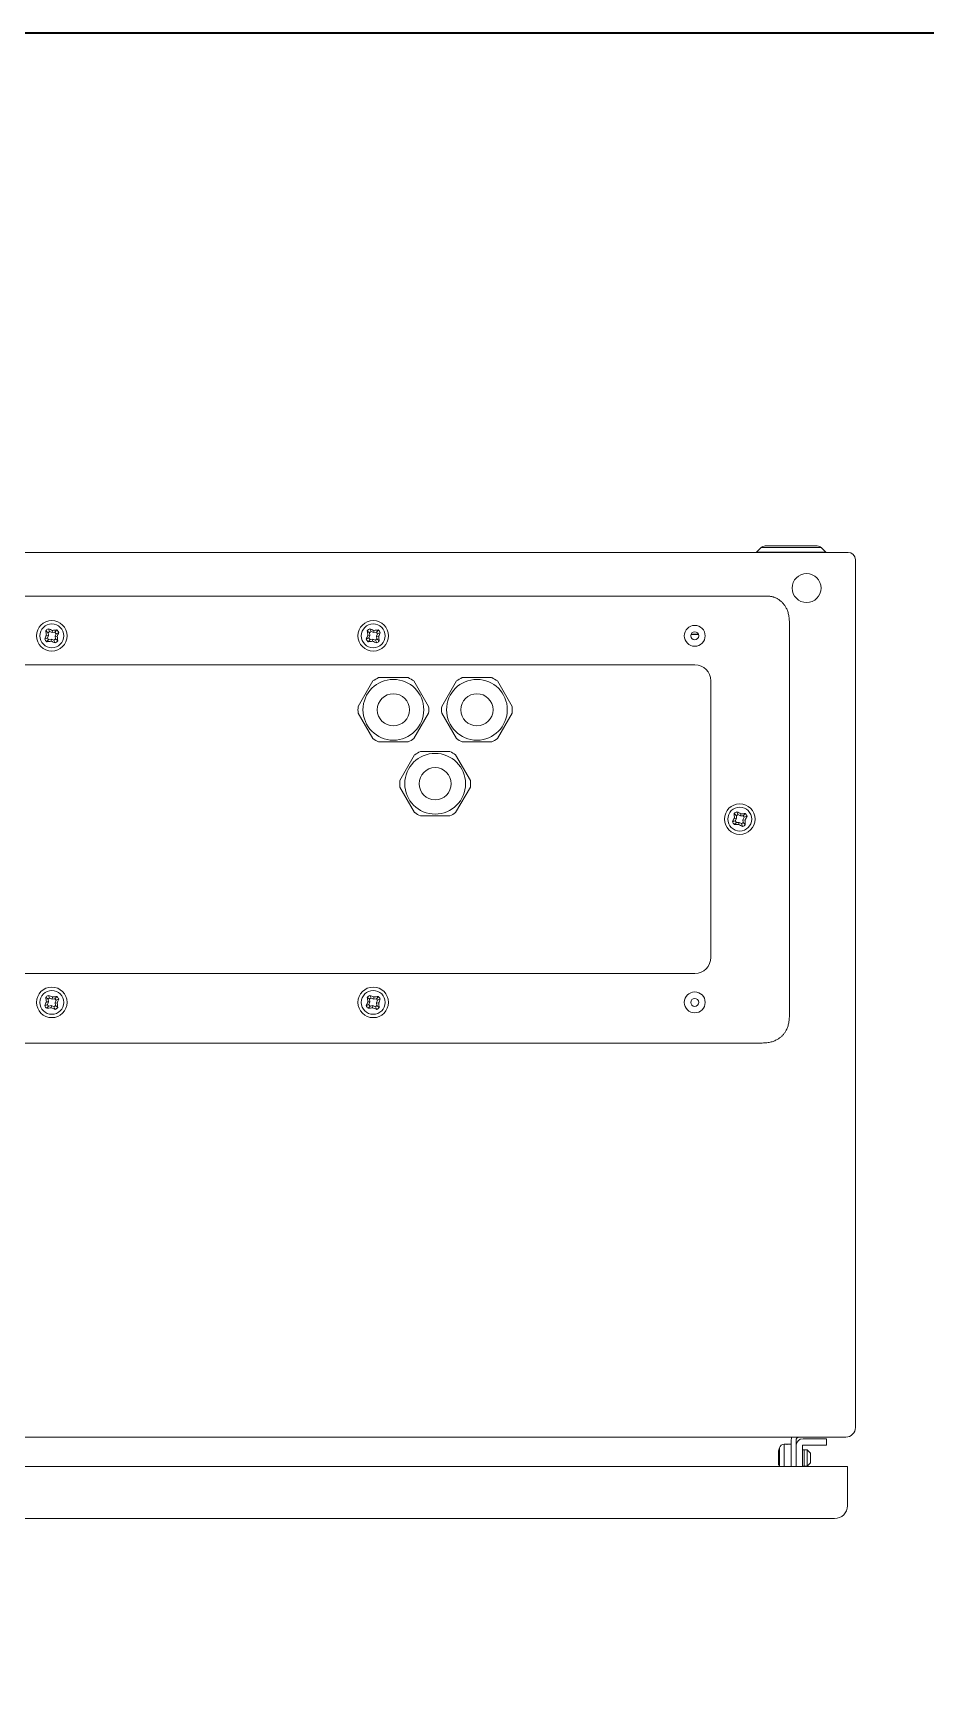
# Model space of a CAD drawing. Header units: millimetres. Extents: x 0 to 4000, y 0 to 2720.
# Drawn here: x 2794 to 3072, y 2202 to 2720 of the extents above; entities that cross this region are included whole.
import ezdxf
from ezdxf.enums import TextEntityAlignment as Align

# ---------------------------------------------------------------- set-up
doc = ezdxf.new("R2010")
doc.units = ezdxf.units.MM
for name, color, linetype, lineweight in [('EPLAN201', 73, 'Continuous', 5), ('EPLAN451', 73, 'Continuous', 5), ('EPLAN452', 73, 'Continuous', 5), ('KASTEN', 1, 'Continuous', 0), ('KASTMACRO-DETAIL', 1, 'Continuous', 0)]:
    doc.layers.add(name, color=color, linetype=linetype, lineweight=lineweight)
doc.styles.add('Tahoma', font='')
doc.styles.get('Tahoma').set_extended_font_data('Tahoma')

# ---------------------------------------------------------------- blocks, each defined once
blk = doc.blocks.new('EPLFRAME')
at = {"layer": 'EPLAN201', "linetype": 'Continuous', "lineweight": 35, "ltscale": 4}
blk.add_lwpolyline([(0, 0), (4000, 0), (4000, 2720), (0, 2720)], close=True, dxfattribs=at)
at = {"layer": 'EPLAN451', "color": 73, "style": 'Tahoma'}
for tag, p in [('14_10011', (927, 160)), ('14_10015', (927, 110)), ('14_10014', (927, 60)), ('14_10031', (2460, 60)), ('14_10156[1]', (3360, 58.28)), ('14_10000', (927, 10)), ('14_10027', (3475, 10))]:
    blk.add_attdef(tag, p, '', height=22.57, dxfattribs=at)
blk.add_attdef('14_10013', text='', height=22.57, dxfattribs=at).set_placement((2245, 10), align=Align.RIGHT)
at = {"layer": 'EPLAN452', "color": 73, "style": 'Tahoma'}
for tag, p, height in [('4_11011', (2530, 160), 22.57), ('4_11901[1]', (2497, 110), 22.57), ('4_11020', (2890, 60), 22.57), ('4_11042', (3850, 10), 31.61)]:
    blk.add_attdef(tag, p, '', height=height, dxfattribs=at)

msp = doc.modelspace()

# ---------------------------------------------------------------- linework, layer by layer
at = {"layer": 'KASTEN', "linetype": 'Continuous', "lineweight": 0, "ltscale": 20}
for p, q in [((3018.99, 2558.63), (3020.43, 2560.07)), ((3018.99, 2558.63), (3040.51, 2558.63)), ((3039.07, 2560.07), (3020.43, 2560.07)), ((3021.63, 2560.57), (3037.87, 2560.57)), ((3039.07, 2560.07), (3040.51, 2558.63))]:
    msp.add_line(p, q, dxfattribs=at)
at = {"layer": 'KASTEN', "color": 1, "linetype": 'Continuous'}
for p, q in [((1852.06, 2558.57), (3047.45, 2558.57)), ((3049.75, 2556.27), (3049.75, 2286.42)), ((2476.75, 2544.94), (3022.77, 2544.94)), ((3029.22, 2536.79), (3029.22, 2414.45)), ((2999.76, 2523.62), (2499.76, 2523.62)), ((3004.76, 2432.62), (3004.76, 2518.62)), ((2499.76, 2427.62), (2999.76, 2427.62)), ((3020.73, 2405.96), (2478.79, 2405.96)), ((3046.75, 2283.42), (1852.76, 2283.42)), ((3026.07, 2274.19), (3026.07, 2280.07)), ((3028.25, 2281.18), (3027.52, 2281.18)), ((3027.52, 2274.29), (3027.52, 2281.18)), ((3028.35, 2281.17), (3028.25, 2281.18)), ((3028.52, 2281.18), (3028.35, 2281.17)), ((3029.25, 2281.18), (3028.52, 2281.18)), ((3029.65, 2281.18), (3028.85, 2281.18)), ((3029.75, 2282.42), (3029.75, 2274.29)), ((3031.25, 2282.42), (3031.25, 2274.29)), ((3033.25, 2280.73), (3033.25, 2274.29)), ((3034.75, 2279.43), (3033.25, 2279.43)), ((3033.75, 2279.43), (3033.25, 2279.43)), ((3033.45, 2282.93), (3040.75, 2282.93)), ((3040.75, 2280.93), (3033.45, 2280.93)), ((3033.75, 2274.75), (3033.75, 2279.43)), ((3035.75, 2278.43), (3034.75, 2279.43)), ((3034.75, 2274.43), (3034.75, 2279.43)), ((3040.75, 2282.93), (3040.75, 2280.93)), ((3047.25, 2274.29), (1852.26, 2274.29)), ((3025.84, 2278.49), (3025.77, 2278.5)), ((3025.81, 2278.42), (3025.77, 2278.42)), ((3025.77, 2277.53), (3025.77, 2277.53)), ((3025.77, 2277.52), (3025.77, 2277.52)), ((3025.77, 2277.5), (3025.77, 2277.5)), ((3025.85, 2277.39), (3025.77, 2277.39)), ((3025.78, 2276.3), (3025.77, 2276.3)), ((3025.78, 2276.13), (3025.77, 2276.13)), ((3025.77, 2275.34), (3025.77, 2275.34)), ((3025.77, 2275.34), (3025.77, 2275.34)), ((3025.77, 2275.33), (3025.77, 2275.33)), ((3025.87, 2275.31), (3025.77, 2275.3)), ((3025.9, 2278.52), (3025.9, 2277.67)), ((3025.9, 2275.08), (3025.9, 2274.61)), ((3033.25, 2274.43), (3034.75, 2274.43)), ((3033.25, 2274.43), (3033.75, 2274.43)), ((3033.75, 2274.43), (3033.75, 2274.75)), ((3034.75, 2274.43), (3035.75, 2275.43)), ((3035.75, 2275.43), (3035.75, 2278.43)), ((3047.25, 2274.29), (3045.25, 2274.29)), ((3047.25, 2274.29), (3047.25, 2262.09)), ((2451.75, 2258.09), (3043.25, 2258.09))]:
    msp.add_line(p, q, dxfattribs=at)
at = {"layer": 'KASTEN', "linetype": 'Continuous', "ltscale": 9.15}
for p, q in [((2798.61, 2533.59), (2797.9, 2534.21)), ((2798.73, 2532.75), (2798.07, 2532.83)), ((2798.41, 2531.95), (2798.73, 2532.75)), ((2798.73, 2532.75), (2798.61, 2533.59)), ((2799.09, 2533.96), (2798.68, 2534.8)), ((2799.09, 2533.96), (2799.88, 2533.64)), ((2799.88, 2533.64), (2799.97, 2534.3)), ((2799.88, 2533.64), (2800.73, 2533.75)), ((2800.73, 2533.75), (2801.34, 2534.46)), ((2800.73, 2533.75), (2801.1, 2533.28)), ((2801.1, 2533.28), (2800.77, 2532.49)), ((2801.1, 2533.28), (2801.94, 2533.69)), ((2898.61, 2533.59), (2897.9, 2534.21)), ((2898.73, 2532.75), (2898.07, 2532.83)), ((2898.41, 2531.95), (2898.73, 2532.75)), ((2898.73, 2532.75), (2898.61, 2533.59)), ((2899.09, 2533.96), (2898.68, 2534.8)), ((2899.09, 2533.96), (2899.88, 2533.64)), ((2899.88, 2533.64), (2899.97, 2534.3)), ((2899.88, 2533.64), (2900.73, 2533.75)), ((2900.73, 2533.75), (2901.34, 2534.46)), ((2900.73, 2533.75), (2901.1, 2533.28)), ((2901.1, 2533.28), (2900.77, 2532.49)), ((2901.1, 2533.28), (2901.94, 2533.69)), ((3000.92, 2533.06), (2998.58, 2533.06)), ((3000.87, 2533.17), (2998.63, 2533.17)), ((2798.41, 2531.95), (2797.57, 2531.54)), ((2798.77, 2531.48), (2798.16, 2530.77)), ((2799.62, 2531.6), (2798.77, 2531.48)), ((2799.62, 2531.6), (2799.54, 2530.94)), ((2800.41, 2531.27), (2799.62, 2531.6)), ((2800.41, 2531.27), (2800.83, 2530.43)), ((2800.77, 2532.49), (2800.89, 2531.64)), ((2800.77, 2532.49), (2801.43, 2532.4)), ((2800.89, 2531.64), (2801.6, 2531.03)), ((2898.41, 2531.95), (2897.57, 2531.54)), ((2898.77, 2531.48), (2898.16, 2530.77)), ((2899.62, 2531.6), (2898.77, 2531.48)), ((2899.62, 2531.6), (2899.54, 2530.94)), ((2900.41, 2531.27), (2899.62, 2531.6)), ((2900.41, 2531.27), (2900.83, 2530.43)), ((2900.77, 2532.49), (2900.89, 2531.64)), ((2900.77, 2532.49), (2901.43, 2532.4)), ((2900.89, 2531.64), (2901.6, 2531.03)), ((3012.7, 2476.68), (3012.04, 2477.35)), ((3012.74, 2475.83), (3012.09, 2475.96)), ((3012.36, 2475.06), (3012.74, 2475.83)), ((3012.74, 2475.83), (3012.7, 2476.68)), ((3013.2, 2477.01), (3012.85, 2477.88)), ((3013.2, 2477.01), (3013.96, 2476.62)), ((3013.96, 2476.62), (3014.1, 2477.28)), ((3013.96, 2476.62), (3014.82, 2476.67)), ((3015.15, 2476.17), (3014.76, 2475.41)), ((3014.82, 2476.67), (3015.48, 2477.33)), ((3015.15, 2476.17), (3016.02, 2476.51)), ((3012.36, 2475.06), (3011.49, 2474.72)), ((3012.69, 2474.56), (3012.02, 2473.9)), ((3012.69, 2474.56), (3012.36, 2475.06)), ((3013.54, 2474.61), (3012.69, 2474.56)), ((3013.54, 2474.61), (3013.4, 2473.96)), ((3014.3, 2474.22), (3013.54, 2474.61)), ((3014.3, 2474.22), (3014.65, 2473.35)), ((3014.76, 2475.41), (3014.81, 2474.55)), ((3014.76, 2475.41), (3015.41, 2475.27)), ((3014.81, 2474.55), (3015.47, 2473.89)), ((2798.61, 2419.59), (2797.9, 2420.21)), ((2798.73, 2418.75), (2798.07, 2418.83)), ((2798.41, 2417.95), (2798.73, 2418.75)), ((2798.73, 2418.75), (2798.61, 2419.59)), ((2799.09, 2419.96), (2798.68, 2420.8)), ((2799.09, 2419.96), (2799.88, 2419.64)), ((2799.88, 2419.64), (2799.97, 2420.3)), ((2799.88, 2419.64), (2800.73, 2419.75)), ((2800.73, 2419.75), (2801.34, 2420.46)), ((2800.73, 2419.75), (2801.1, 2419.28)), ((2801.1, 2419.28), (2800.77, 2418.49)), ((2801.1, 2419.28), (2801.94, 2419.69)), ((2898.61, 2419.59), (2897.9, 2420.21)), ((2898.73, 2418.75), (2898.07, 2418.83)), ((2898.41, 2417.95), (2898.73, 2418.75)), ((2898.73, 2418.75), (2898.61, 2419.59)), ((2899.09, 2419.96), (2898.68, 2420.8)), ((2899.09, 2419.96), (2899.88, 2419.64)), ((2899.88, 2419.64), (2899.97, 2420.3)), ((2899.88, 2419.64), (2900.73, 2419.75)), ((2900.73, 2419.75), (2901.34, 2420.46)), ((2900.73, 2419.75), (2901.1, 2419.28)), ((2901.1, 2419.28), (2900.77, 2418.49)), ((2901.1, 2419.28), (2901.94, 2419.69)), ((2798.41, 2417.95), (2797.57, 2417.54)), ((2798.77, 2417.48), (2798.16, 2416.77)), ((2799.62, 2417.6), (2798.77, 2417.48)), ((2799.62, 2417.6), (2799.54, 2416.94)), ((2800.41, 2417.27), (2799.62, 2417.6)), ((2800.41, 2417.27), (2800.83, 2416.43)), ((2800.77, 2418.49), (2800.89, 2417.64)), ((2800.77, 2418.49), (2801.43, 2418.4)), ((2800.89, 2417.64), (2801.6, 2417.03)), ((2898.41, 2417.95), (2897.57, 2417.54)), ((2898.77, 2417.48), (2898.16, 2416.77)), ((2899.62, 2417.6), (2898.77, 2417.48)), ((2899.62, 2417.6), (2899.54, 2416.94)), ((2900.41, 2417.27), (2899.62, 2417.6)), ((2900.41, 2417.27), (2900.83, 2416.43)), ((2900.77, 2418.49), (2900.89, 2417.64)), ((2900.77, 2418.49), (2901.43, 2418.4)), ((2900.89, 2417.64), (2901.6, 2417.03))]:
    msp.add_line(p, q, dxfattribs=at)
at = {"layer": 'KASTEN', "color": 1, "linetype": 'Continuous'}
for points in [[(3022.77, 2544.94), (3022.96, 2544.92), (3023.16, 2544.9), (3023.35, 2544.87), (3023.54, 2544.85), (3023.73, 2544.82), (3023.92, 2544.78), (3024.11, 2544.73), (3024.29, 2544.68), (3024.48, 2544.62), (3024.66, 2544.55), (3024.84, 2544.47), (3025.01, 2544.39), (3025.19, 2544.3), (3025.36, 2544.2), (3025.53, 2544.1), (3025.7, 2543.99), (3025.86, 2543.88), (3026.03, 2543.77), (3026.19, 2543.65), (3026.35, 2543.53), (3026.5, 2543.4), (3026.65, 2543.27), (3026.8, 2543.14), (3026.94, 2543), (3027.08, 2542.86), (3027.22, 2542.71), (3027.35, 2542.55), (3027.48, 2542.39), (3027.61, 2542.22), (3027.73, 2542.04), (3027.86, 2541.85), (3027.98, 2541.65), (3028.11, 2541.44), (3028.23, 2541.21), (3028.35, 2540.98), (3028.47, 2540.72), (3028.58, 2540.46), (3028.68, 2540.18), (3028.78, 2539.89), (3028.86, 2539.59), (3028.93, 2539.27), (3028.99, 2538.94), (3029.04, 2538.59), (3029.09, 2538.24), (3029.12, 2537.89), (3029.16, 2537.52), (3029.19, 2537.16), (3029.22, 2536.79)], [(3029.22, 2414.45), (3029.19, 2414.08), (3029.16, 2413.71), (3029.12, 2413.35), (3029.09, 2412.99), (3029.04, 2412.64), (3028.99, 2412.3), (3028.93, 2411.97), (3028.86, 2411.65), (3028.78, 2411.34), (3028.68, 2411.05), (3028.58, 2410.77), (3028.47, 2410.51), (3028.35, 2410.26), (3028.23, 2410.02), (3028.11, 2409.79), (3027.98, 2409.58), (3027.86, 2409.38), (3027.73, 2409.19), (3027.61, 2409.01), (3027.48, 2408.84), (3027.35, 2408.68), (3027.22, 2408.53), (3027.08, 2408.38), (3026.94, 2408.23), (3026.8, 2408.1), (3026.65, 2407.96), (3026.5, 2407.83), (3026.33, 2407.7), (3026.16, 2407.57), (3025.98, 2407.44), (3025.8, 2407.32), (3025.59, 2407.19), (3025.38, 2407.07), (3025.16, 2406.94), (3024.92, 2406.82), (3024.67, 2406.71), (3024.4, 2406.6), (3024.12, 2406.49), (3023.83, 2406.4), (3023.53, 2406.32), (3023.21, 2406.25), (3022.88, 2406.19), (3022.54, 2406.13), (3022.19, 2406.09), (3021.83, 2406.05), (3021.46, 2406.02), (3021.1, 2405.99), (3020.73, 2405.96)], [(3025.77, 2278.42), (3025.78, 2278.54), (3025.78, 2278.56)], [(3025.77, 2277.73), (3025.78, 2277.6), (3025.78, 2277.58)], [(3025.77, 2276.13), (3025.78, 2276.26), (3025.78, 2276.27)], [(3025.77, 2275.43), (3025.78, 2275.32), (3025.78, 2275.3)]]:
    msp.add_lwpolyline(points, dxfattribs=at)
msp.add_circle((3034.55, 2547.47), 4.49, dxfattribs=at)
at = {"layer": 'KASTEN', "linetype": 'Continuous', "ltscale": 9.15}
for centre, radius in [((2799.75, 2532.62), 4.75), ((2799.75, 2532.62), 3.71), ((2899.75, 2532.62), 4.75), ((2899.75, 2532.62), 3.71), ((2999.75, 2532.62), 3.25), ((2999.75, 2532.62), 1.25), ((3013.75, 2475.62), 4.75), ((3013.75, 2475.62), 3.71), ((2799.75, 2418.62), 4.75), ((2799.75, 2418.62), 3.71), ((2899.75, 2418.62), 4.75), ((2899.75, 2418.62), 3.71), ((2999.75, 2418.62), 3.25), ((2999.75, 2418.62), 1.25)]:
    msp.add_circle(centre, radius, dxfattribs=at)
at = {"layer": 'KASTEN', "linetype": 'Continuous', "lineweight": 0, "ltscale": 400}
for centre, radius, start, end in [((3018.85, 2558.77), 0.2, 270, 315), ((3021.63, 2558.87), 1.7, 90, 135), ((3037.87, 2558.87), 1.7, 45, 90), ((3040.65, 2558.77), 0.2, 225, 270)]:
    msp.add_arc(centre, radius, start, end, dxfattribs=at)
at = {"layer": 'KASTEN', "color": 1, "linetype": 'Continuous'}
for centre, radius, start, end in [((3047.45, 2556.27), 2.3, 360, 90), ((2999.76, 2518.62), 5, 360, 90), ((2999.76, 2432.62), 5, 270, 360), ((3046.75, 2286.42), 3, 270, 360), ((3037.65, 2276.93), 12, 164.8169, 170.8929), ((3027.52, 2279.68), 1.5, 90, 164.8169), ((3029.65, 2281.08), 0.1, 360, 90), ((3032.25, 2282.42), 2.5, 156.4218, 180), ((3032.25, 2282.42), 1, 90, 180), ((3033.45, 2280.73), 2.2, 90, 180), ((3033.45, 2280.73), 0.2, 90, 180), ((3028.97, 2278.33), 3.21, 171.008, 175.8274), ((3026.07, 2279.29), 0.785, 247.6518, 257.5711), ((3026.1, 2278.61), 0.344, 198.5789, 220.1439), ((3037.27, 2277.3), 11.51, 174.3262, 177.8679), ((3026.57, 2278.55), 0.814, 189.1997, 201.9296), ((3037.79, 2277.11), 12.03, 173.7662, 177.9049), ((3037.93, 2276.95), 12.17, 173.1348, 177.9303), ((3035.05, 2276.08), 9.29, 170.1152, 177.5748), ((3034.95, 2277.77), 9.19, 182.4054, 185.7907), ((3037.92, 2276.91), 12.16, 182.0684, 188.6227), ((3037.75, 2276.74), 11.98, 182.0864, 186.6406), ((3037.27, 2276.56), 11.51, 182.1321, 185.6738), ((3026.57, 2275.3), 0.814, 158.0704, 170.8003), ((3026.1, 2275.24), 0.344, 139.8561, 161.4211), ((3025.97, 2274.85), 0.494, 103.9851, 113.7221), ((3028.82, 2275.51), 3.06, 184.0621, 197.2191), ((3043.25, 2262.09), 4, 270, 360)]:
    msp.add_arc(centre, radius, start, end, dxfattribs=at)
at = {"layer": 'KASTEN', "linetype": 'Continuous', "ltscale": 9.15}
for centre, radius, start, end in [((2863.55, 2506.53), 70.56, 158.12, 159.2445), ((2799.75, 2532.62), 2.44, 116.2341, 139.308), ((2868.03, 2541.94), 70.55, 186.2975, 187.4222), ((2799.75, 2532.62), 1.5, 116.2341, 139.308), ((2773.67, 2468.83), 70.55, 68.1199, 69.2446), ((2809.08, 2464.32), 70.57, 96.2977, 97.4221), ((2762.77, 2503.96), 49.18, 37.2034, 38.3386), ((2735.95, 2558.7), 70.56, 338.12, 339.2444), ((2963.55, 2506.53), 70.56, 158.12, 159.2445), ((2899.75, 2532.62), 2.44, 116.2341, 139.308), ((2968.03, 2541.94), 70.55, 186.2975, 187.4222), ((2899.75, 2532.62), 1.5, 116.2341, 139.308), ((2873.67, 2468.83), 70.55, 68.1199, 69.2446), ((2909.08, 2464.32), 70.57, 96.2977, 97.4221), ((2862.77, 2503.96), 49.18, 37.2034, 38.3386), ((2835.95, 2558.7), 70.56, 338.12, 339.2444), ((2799.75, 2532.62), 2.44, 206.2341, 229.308), ((2790.43, 2600.87), 70.52, 276.2973, 277.4223), ((2799.75, 2532.62), 1.5, 206.2341, 229.308), ((2825.84, 2596.43), 70.57, 248.1201, 249.2444), ((2799.75, 2532.62), 1.5, 296.2341, 319.308), ((2799.75, 2532.62), 2.44, 296.2341, 319.308), ((2731.49, 2523.29), 70.54, 6.2974, 7.4222), ((2899.75, 2532.62), 2.44, 206.2341, 229.308), ((2890.43, 2600.87), 70.52, 276.2973, 277.4223), ((2899.75, 2532.62), 1.5, 206.2341, 229.308), ((2925.84, 2596.43), 70.57, 248.1201, 249.2444), ((2899.75, 2532.62), 1.5, 296.2341, 319.308), ((2899.75, 2532.62), 2.44, 296.2341, 319.308), ((2831.49, 2523.29), 70.54, 6.2974, 7.4222), ((3075.25, 2444.49), 70.56, 153.5066, 154.631), ((3013.75, 2475.62), 2.44, 111.6207, 134.6946), ((3082.55, 2479.42), 70.54, 181.684, 182.8088), ((3013.75, 2475.62), 1.5, 111.6207, 134.6946), ((2982.62, 2414.11), 70.57, 63.5067, 64.631), ((3017.56, 2406.84), 70.52, 91.6838, 92.8089), ((3013.75, 2475.62), 1.5, 21.6207, 44.6946), ((2952.26, 2506.75), 70.56, 333.5066, 334.631), ((3013.75, 2475.62), 2.44, 21.6207, 44.6946), ((3052.92, 2501.21), 49.18, 212.59, 213.7252), ((3009.95, 2544.44), 70.57, 271.6843, 272.8086), ((3044.88, 2537.1), 70.55, 243.5065, 244.6311), ((3013.75, 2475.62), 1.5, 291.6207, 314.6946), ((3013.75, 2475.62), 2.44, 291.6207, 314.6946), ((2944.95, 2471.81), 70.55, 1.6841, 2.8088), ((2863.55, 2392.53), 70.56, 158.12, 159.2445), ((2799.75, 2418.62), 2.44, 116.2341, 139.308), ((2868.03, 2427.94), 70.55, 186.2975, 187.4222), ((2799.75, 2418.62), 1.5, 116.2341, 139.308), ((2773.67, 2354.83), 70.55, 68.1199, 69.2446), ((2809.08, 2350.32), 70.57, 96.2977, 97.4221), ((2762.77, 2389.96), 49.18, 37.2034, 38.3386), ((2735.95, 2444.7), 70.56, 338.12, 339.2444), ((2963.55, 2392.53), 70.56, 158.12, 159.2445), ((2899.75, 2418.62), 2.44, 116.2341, 139.308), ((2968.03, 2427.94), 70.55, 186.2975, 187.4222), ((2899.75, 2418.62), 1.5, 116.2341, 139.308), ((2873.67, 2354.83), 70.55, 68.1199, 69.2446), ((2909.08, 2350.32), 70.57, 96.2977, 97.4221), ((2862.77, 2389.96), 49.18, 37.2034, 38.3386), ((2835.95, 2444.7), 70.56, 338.12, 339.2444), ((2799.75, 2418.62), 2.44, 206.2341, 229.308), ((2790.43, 2486.87), 70.52, 276.2973, 277.4223), ((2799.75, 2418.62), 1.5, 206.2341, 229.308), ((2825.84, 2482.43), 70.57, 248.1201, 249.2444), ((2799.75, 2418.62), 1.5, 296.2341, 319.308), ((2799.75, 2418.62), 2.44, 296.2341, 319.308), ((2731.49, 2409.29), 70.54, 6.2974, 7.4222), ((2899.75, 2418.62), 2.44, 206.2341, 229.308), ((2890.43, 2486.87), 70.52, 276.2973, 277.4223), ((2899.75, 2418.62), 1.5, 206.2341, 229.308), ((2925.84, 2482.43), 70.57, 248.1201, 249.2444), ((2899.75, 2418.62), 1.5, 296.2341, 319.308), ((2899.75, 2418.62), 2.44, 296.2341, 319.308), ((2831.49, 2409.29), 70.54, 6.2974, 7.4222)]:
    msp.add_arc(centre, radius, start, end, dxfattribs=at)
at = {"layer": 'KASTMACRO-DETAIL'}
for p, q in [((2895.05, 2510.65), (2899.63, 2518.59)), ((2901.42, 2519.62), (2910.58, 2519.62)), ((2912.37, 2518.59), (2916.95, 2510.65)), ((2921.05, 2510.65), (2925.63, 2518.59)), ((2927.42, 2519.62), (2936.58, 2519.62)), ((2938.37, 2518.59), (2942.95, 2510.65)), ((2899.63, 2500.65), (2895.05, 2508.59)), ((2916.95, 2508.59), (2912.37, 2500.65)), ((2925.63, 2500.65), (2921.05, 2508.59)), ((2942.95, 2508.59), (2938.37, 2500.65)), ((2910.58, 2499.62), (2901.42, 2499.62)), ((2914.42, 2496.62), (2923.58, 2496.62)), ((2936.58, 2499.62), (2927.42, 2499.62)), ((2908.05, 2487.65), (2912.63, 2495.59)), ((2925.37, 2495.59), (2929.95, 2487.65)), ((2912.63, 2477.65), (2908.05, 2485.59)), ((2929.95, 2485.59), (2925.37, 2477.65)), ((2923.58, 2476.62), (2914.42, 2476.62))]:
    msp.add_line(p, q, dxfattribs=at)
for centre, radius in [((2906, 2509.62), 9.45), ((2932, 2509.62), 9.45), ((2906, 2509.62), 5), ((2932, 2509.62), 5), ((2919, 2486.62), 9.45), ((2919, 2486.62), 5)]:
    msp.add_circle(centre, radius, dxfattribs=at)
for centre, start, end in [((2906, 2509.62), 114.62, 125.38), ((2906, 2509.62), 54.62, 65.38), ((2932, 2509.62), 114.62, 125.38), ((2932, 2509.62), 54.62, 65.38), ((2906, 2509.62), 174.62, 185.38), ((2906, 2509.62), 354.62, 5.38), ((2932, 2509.62), 174.62, 185.38), ((2932, 2509.62), 354.62, 5.38), ((2906, 2509.62), 234.62, 245.38), ((2906, 2509.62), 294.62, 305.38), ((2919, 2486.62), 114.62, 125.38), ((2919, 2486.62), 54.62, 65.38), ((2932, 2509.62), 234.62, 245.38), ((2932, 2509.62), 294.62, 305.38), ((2919, 2486.62), 174.62, 185.38), ((2919, 2486.62), 354.62, 5.38), ((2919, 2486.62), 234.62, 245.38), ((2919, 2486.62), 294.62, 305.38)]:
    msp.add_arc(centre, 11, start, end, dxfattribs=at)

# ---------------------------------------------------------------- block references
msp.add_blockref('EPLFRAME', (0, 0))

doc.saveas('drawing.dxf')
